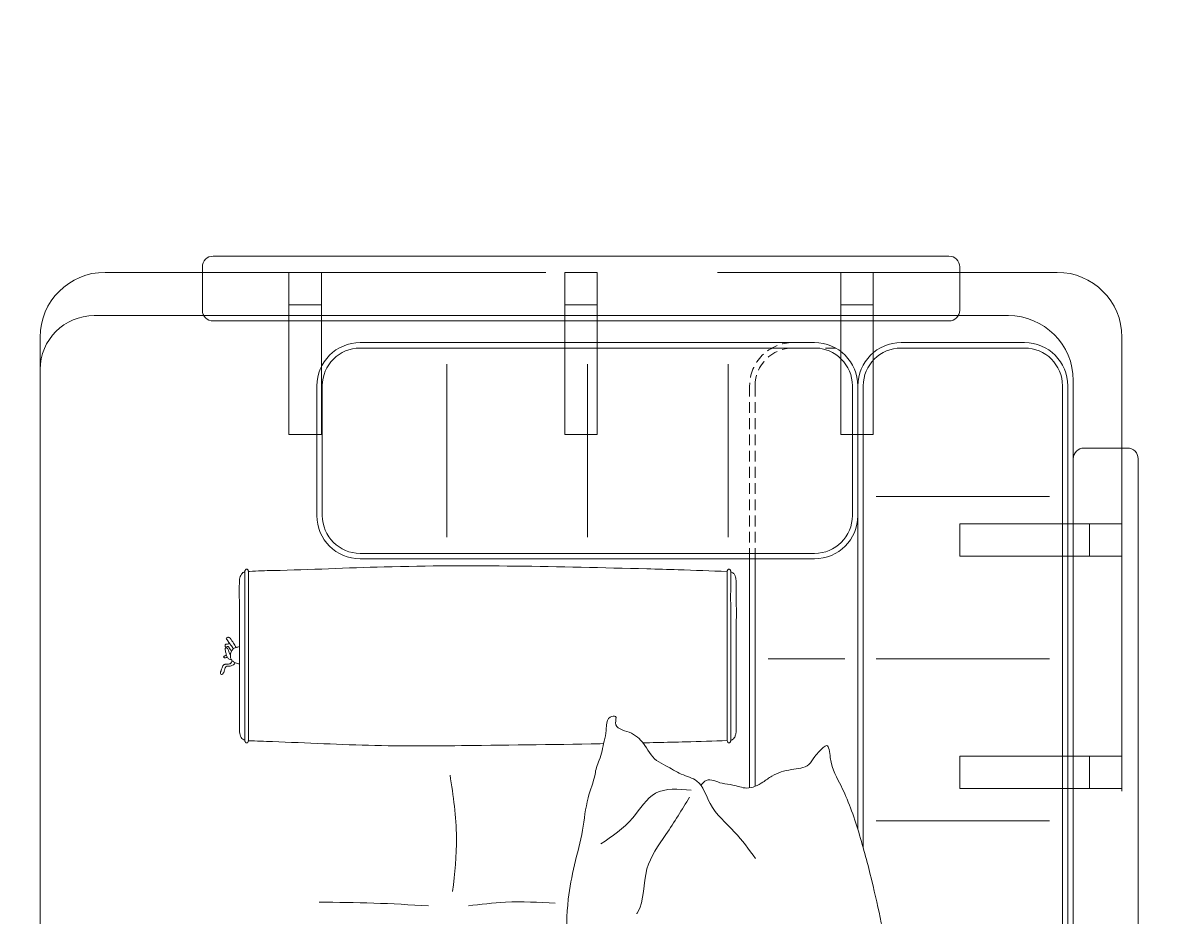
# Model space of a CAD drawing. Header units: centimetres. Extents: x 5488 to 20269, y -31398 to -19684.
# Drawn here: x 11890.9 to 11995.7, y -23731.3 to -23648.6 of the extents above; entities that cross this region are included whole.
import ezdxf

# ---------------------------------------------------------------- set-up
doc = ezdxf.new("R2010")
doc.units = ezdxf.units.CM
doc.set_wipeout_variables(frame=1)
doc.linetypes.add('DASHEDX2', pattern=[1.5, 1, -0.5])
doc.linetypes.add('HIDDEN', pattern=[9.524999999999999, 6.35, -3.175])
doc.layers.add('wipeout', color=7, linetype='Continuous', true_color=0xffffff)
for name, color, linetype, lineweight in [('xxx_Auto_FFE_UPHOLSTERY', 67, 'Continuous', 20), ('xxx_Auto_FFE_WOOD', 36, 'Continuous', 0), ('xxx_Auto_Kaplama_Ahşap Tarama', 16, 'Continuous', 5), ('xxx_Auto_Tefris_Tefris', 32, 'Continuous', 15)]:
    doc.layers.add(name, color=color, linetype=linetype, lineweight=lineweight)
doc.layers.add('xxx_Auto_LANDSCAPE', color=7, linetype='Continuous', lineweight=0, true_color=0x496639)

# ---------------------------------------------------------------- blocks, each defined once
blk = doc.blocks.new('lf01_sedir baza')
at = {"layer": 'xxx_Auto_FFE_WOOD'}
for points in [[(3509.825064179525, 1346.786187823665), (3509.825064179525, 1350.786187823665, 0.414213562373095), (3508.825064179525, 1351.786187823665), (3235.825064179525, 1351.786187823665, 0.414213562373095), (3234.825064179525, 1350.786187823665), (3234.825064179525, 1346.786187823665, 0.414213562373095), (3235.825064179525, 1345.786187823665), (3508.825064179525, 1345.786187823665, 0.414213562373095)], [(3222.075064179525, 1335.286187823665), (3218.075064179525, 1335.286187823665, 0.414213562373095), (3217.075064179525, 1334.286187823665), (3217.075064179525, 1266.286187823665, 0.414213562373095), (3218.075064179525, 1265.286187823665), (3222.075064179525, 1265.286187823665, 0.414213562373095), (3223.075064179525, 1266.286187823665), (3223.075064179525, 1334.286187823665, 0.414213562373095)]]:
    blk.add_lwpolyline(points, format="xyb", close=True, dxfattribs=at)
for points in [[(3218.575064179525, 1335.286187823665), (3218.575064179525, 1344.286187823665, -0.4142135623730956), (3224.575064179525, 1350.286187823665), (3234.825064179525, 1350.286187823665)], [(3526.075064179525, 1344.286187823665), (3526.075064179525, 1126.286187823665, -0.4142135623730945), (3520.075064179525, 1120.286187823665), (3424.575064179525, 1120.286187823665, -0.4142135623730951), (3418.575064179525, 1126.286187823665), (3418.575064179525, 1244.286187823665, 0.4142135623730951), (3412.575064179525, 1250.286187823665), (3224.575064179525, 1250.286187823665, -0.4142135623730945), (3218.575064179525, 1256.286187823665), (3218.575064179525, 1265.286187823665)]]:
    blk.add_lwpolyline(points, format="xyb", dxfattribs=at)
at = {"layer": 'xxx_Auto_FFE_WOOD', "linetype": 'HIDDEN', "ltscale": 5}
for points in [[(3234.825007155088, 1350.289649663391), (3509.825064179525, 1350.286187823665)], [(3218.575064179525, 1265.286187823665), (3218.575064179525, 1335.286187823665)]]:
    blk.add_lwpolyline(points, dxfattribs=at)
for points in [[(3244.825064179525, 1350.286187823665), (3241.825064179525, 1350.286187823665), (3241.825064179525, 1347.286187823665), (3244.825064179525, 1347.286187823665)], [(3266.325064179525, 1350.286187823665), (3263.325064179525, 1350.286187823665), (3263.325064179525, 1347.286187823665), (3266.325064179525, 1347.286187823665)], [(3244.825064179525, 1335.286187823665), (3241.825064179525, 1335.286187823665), (3241.825064179525, 1347.286187823665), (3244.825064179525, 1347.286187823665)], [(3266.325064179525, 1335.286187823665), (3263.325064179525, 1335.286187823665), (3263.325064179525, 1347.286187823665), (3266.325064179525, 1347.286187823665)], [(3221.575064179525, 1327.286187823665), (3218.575064179525, 1327.286187823665), (3218.575064179525, 1324.286187823665), (3221.575064179525, 1324.286187823665)], [(3233.575064179525, 1327.286187823665), (3233.575064179525, 1324.286187823665), (3221.575064179525, 1324.286187823665), (3221.575064179525, 1327.286187823665)], [(3221.575064179525, 1301.786187823665), (3218.575064179525, 1301.786187823665), (3218.575064179525, 1298.786187823665), (3221.575064179525, 1298.786187823665)], [(3233.575064179525, 1301.786187823665), (3233.575064179525, 1298.786187823665), (3221.575064179525, 1298.786187823665), (3221.575064179525, 1301.786187823665)], [(3221.575064179525, 1276.286187823665), (3218.575064179525, 1276.286187823665), (3218.575064179525, 1273.286187823665), (3221.575064179525, 1273.286187823665)], [(3233.575064179525, 1276.286187823665), (3233.575064179525, 1273.286187823665), (3221.575064179525, 1273.286187823665), (3221.575064179525, 1276.286187823665)]]:
    blk.add_lwpolyline(points, close=True, dxfattribs=at)
blk = doc.blocks.new('yastık üst')
blk.add_wipeout([(77.04583581244094, -19.765483619812258), (75.91175012774931, -19.516103863109407), (75.33179819912327, -19.440482232955915), (74.96312488241534, -19.4327168347061), (74.46563936002664, -19.303532199747124), (74.25782436458002, -19.126978668373354), (74.14985511077785, -18.898112296095377), (74.13149080302028, -18.657757446957717), (74.1314908030181, -18.65775744696738), (74.51081876271954, -18.556260042775122), (74.76834639676736, -18.583538971181582), (75.11709956986036, -18.449411517474545), (75.37662801653173, -18.048649015807044), (75.64640912637049, -17.298843773886148), (75.87455576571034, -16.77404007513286), (76.63552889302917, -16.028524908451757), (77.60538401669082, -15.373785343226572), (78.26154970233652, -14.764793777344082), (78.81732400278023, -13.76606319830934), (79.44236594168524, -12.643119629693516), (79.73843719598996, -11.886039276850084), (79.96092230290316, -11.359494656120063), (80.37922346640369, -10.819691012766327), (80.50477871706705, -10.67763604320993), (80.16626969518728, -10.33094036504859), (80.046900903682, -10.061806964961193), (80.03248883848332, -9.766540203973861), (80.11765639376019, -9.43658881235639), (80.27240260207746, -9.00214900599272), (80.37616750135521, -8.649647981756985), (80.59802558190977, -7.417563060557569), (80.7292411564839, -6.958421404465739), (80.7894041447673, -6.456591392490054), (80.72925130612612, -5.984651189049345), (80.60389469537466, -5.618904508372722), (80.10106665857543, -4.74452452532492), (79.61055033744232, -3.9868475377865167), (79.35562086083698, -3.4201724168730294), (79.21206879136653, -2.9624927131949477), (79.04635522398333, -2.0548779286087893), (78.89743465211966, -1.2356013045418734), (78.76560877431562, -0.9238807653199501), (78.561438920829, -0.660696647075099), (78.20021709110175, -0.3872492645447494), (77.93671549851472, -0.21283246086254337), (77.6155215632561, 0.04936082938370134), (77.39635893853541, 0.25664753087518477), (77.2109592819214, 0.4326067952268886), (77.0216108702371, 0.627237810227598), (76.91587171808621, 0.7649064883085259), (76.86423054802668, 0.8833851461059794), (76.90300147362784, 1.0109582392028074), (76.98775470289546, 1.0710780098399368), (77.15855976607278, 1.1334698727803953), (77.36387491232912, 1.1783486426034102), (77.7268222881547, 1.22819158579496), (78.18375509425982, 1.3054832317573357), (78.54238067753217, 1.3835080059320006), (78.88468254780246, 1.4798385499289282), (79.65948946571153, 1.7856069397709007), (81.2712177963067, 2.583557577285575), (83.65312756257401, 3.4965712641471924), (85.72839300104914, 4.142859235891379), (89.1583586602143, 5.052455239940073), (92.8748380071447, 5.9025997514135895), (97.09394731836164, 6.63605935627875), (100.60620522944386, 7.075610040300987), (102.91305513834992, 7.457806877175045), (104.34135942344057, 7.535697240991439), (105.63924856331018, 7.558690771269781), (106.65926840627058, 7.709076895068421), (107.54657475749164, 7.805808839251071), (108.79626254367922, 7.882980762762315), (110.09510010000947, 7.827885131157856), (111.46562590428279, 7.720866808269108), (113.04018281344, 7.715295224307951), (113.70990218212715, 7.811748178043942), (114.56722338592412, 7.8101504382290585), (116.21403422609792, 7.931271503686304), (117.80428372576831, 8.055357499921882), (119.21803063106559, 8.028616244807154), (119.92836087567136, 7.951363747817922), (121.08839491272388, 7.967672275897769), (122.09899101740001, 7.950776944390768), (122.69398966560793, 7.98800358964705), (123.36609432212934, 8.043867838402264), (124.95596557679178, 8.000009320133302), (114.22814353117012, 7.926729086862451), (115.46001438072445, 7.909530886362418), (116.6411013565536, 7.901098873064186), (117.94182439667671, 7.905804442513954), (119.06948595094111, 7.893242205280302), (120.0883738590299, 7.8200410825711515), (121.63459250449161, 7.670739328371525), (122.60028651675569, 7.609218587088449), (123.39103362998641, 7.504540985002194), (124.11438249571295, 7.341317022938455), (124.73396484997009, 7.235152235427563), (125.61960870512549, 7.268581107241673), (126.08349157784848, 7.250983991710655), (126.79946623348721, 7.100040996052911), (127.48581690927699, 6.919897809520336), (128.2655801090035, 6.794542615912405), (129.48015526773733, 6.632493659639437), (130.18033630899532, 6.471724321512383), (131.17419910556148, 6.236303331098114), (131.8389493884693, 6.122733485205316), (132.65136687389435, 5.9225566354810155), (133.226207070623, 5.723190124332035), (133.7105700534605, 5.539039159172717), (134.1295743370688, 5.3664946288666755), (134.7295595728141, 5.1094218459910365), (135.64742235673106, 4.983367264564507), (136.22094487736473, 4.86948785629113), (137.28183891859575, 4.706872656348466), (138.03959658239756, 4.507996954697006), (138.48373637392427, 4.406755631813027), (139.21075850158257, 4.100308095907749), (139.63212617892523, 3.9169465463703546), (140.10596276554128, 3.7198449358869397), (140.55937949118393, 3.633713650647593), (141.08608589628494, 3.7044507427990396), (141.37790780739803, 3.7282960067277884), (141.5583369140852, 3.663554708685794), (141.7062333228169, 3.458115159457151), (141.7476249902678, 3.2638705787014572), (141.70498915780743, 3.01271213561256), (141.61351217343878, 2.824013535889179), (141.42405992683575, 2.574347932837327), (141.18550806330256, 2.3031908629209568), (140.84745207737242, 2.0582092721874687), (140.11844824583687, 1.3327466584481016), (139.8343672617735, 0.9784272532759388), (139.75235354253283, 0.5053825640131606), (139.9443215206739, 0.15600132688135204), (139.86018728960053, -0.36418470044897333), (139.66441942349607, -0.6395363484800924), (139.50729260056227, -0.8184305004445207), (139.35757472502365, -1.025644006246182), (139.5061252885017, -1.3619177973790073), (139.70851365766885, -1.7519052899103968), (139.48549365190294, -2.0499970473038474), (139.25090221954883, -2.190859412226601), (138.9337682640122, -2.438223200091528), (138.68996732314977, -2.658460654674059), (138.54627950162347, -2.7578584518460048), (138.36829259519314, -3.242196536505176), (138.16939196686394, -4.1375480129075015), (138.01977284743901, -4.451389449348881), (137.76852507055025, -4.803905604634252), (137.50082183973558, -4.98397300750004), (137.30575911167801, -5.172599977934553), (137.6488094054339, -5.388196994415864), (137.92436250936072, -5.696132440288437), (137.85494757366166, -6.275787472457509), (137.6898852400621, -6.6272708151727215), (137.44842828030096, -7.198873691313963), (137.3827571902669, -7.424156662354321), (137.3078800834735, -7.796333117590109), (137.26193978438107, -8.058281172501665), (137.46925171892775, -8.245443007895929), (137.61924467142705, -8.406833242224025), (137.62096938897125, -8.734528206232653), (137.46342008952294, -8.997852717071893), (137.22561256994567, -9.257091517859692), (136.76441360280455, -9.763041496735852), (136.94946771438563, -10.340621448267896), (136.9720176031171, -10.61290128984696), (136.77790602961565, -11.17979983935885), (136.39702231003017, -11.667960553140219), (136.2043184232631, -12.069699117388964), (136.35102723753937, -12.800065363399554), (136.5123837628243, -13.225814589601356), (136.80282467263748, -14.11838431840441), (136.93001899555827, -14.497422059260089), (137.6833495857288, -14.912677888566364), (138.35111623643846, -15.571000768229084), (138.68124172660302, -16.369704260673174), (138.90386067253618, -16.850668024404328), (139.23503669286322, -17.235026416370502), (139.72745870648353, -17.761372713977252), (140.169233075786, -18.27731596446276), (140.73828339634068, -18.631118179813328), (141.1114641273104, -18.89076692503994), (141.11146412727138, -18.89076692509613), (140.5690284963903, -18.98541468749444), (140.06833004012006, -18.90199093443387), (139.467102287769, -19.021467852767373), (138.51860622532638, -19.105741300149646), (137.30111853212466, -19.39329306739174), (136.00946811011644, -19.93841689712015), (132.95781576707742, -20.90384031583487), (130.3978924074893, -21.37124780756224), (123.1084859000697, -22.583882644075402), (119.06021523509838, -22.970389307965128), (114.85918109630916, -23.27437913863944), (121.15241490557489, -23.72355362623823), (118.73935862604489, -23.780442254795098), (116.76877231645277, -23.580735112564945), (113.46710326906685, -23.808130217632247), (109.7646807943811, -23.938269298941876), (105.35102604137408, -23.909826392989025), (105.35102604137408, -23.909826392989025), (101.97184746072787, -23.774680625846948), (99.32163137692018, -23.587042101535786), (97.43012617614667, -23.404129892958025), (94.8420088858275, -23.172960219405333), (92.40330453632062, -23.05612269446562), (90.87932370033475, -22.92652153268451), (88.3178901075135, -22.476862053209437), (86.8980899566622, -22.13456402711335), (85.4109740857884, -21.780336893620046), (83.87777124231121, -21.51004721140906), (82.46781109648282, -21.28958496933143), (80.8556686153624, -20.861497398943158), (78.91225568008315, -20.35999591665029), (78.11246402823568, -20.056652620281994)]).dxf.layer = 'xxx_Auto_FFE_UPHOLSTERY'
for points in [[(80.5299102403551, -10.69982561352299), (80.08643221935927, -10.19203612829915), (80.35388044523643, -8.739824197340567), (80.51917569900434, -7.744293604799168), (80.78949137075688, -6.447145299074691), (80.24824234516382, -4.964290496047397), (79.69266656313994, -4.131779901636037), (79.08381896430546, -2.332469078819486), (78.62369383035184, -0.7250149859573867), (77.88594796593497, -0.1764892042374413), (77.35783834339418, 0.2932292019249871), (76.86132356645248, 0.914108891851356), (77.97626482169835, 1.269820865387373), (80.58242556753976, 2.256535190494105), (84.87877288747222, 3.889312608065666), (89.3626710409244, 5.102484941824514), (97.22986330178719, 6.65415833842053), (101.2349277306912, 7.174894317426151), (103.7330337945677, 7.531312106792029), (105.3413323654495, 7.537959128078001), (106.9874397617532, 7.73637962495377), (109.2538014099155, 7.879504800663199), (111.4594281790214, 7.721157900288745), (113.0401828134545, 7.715295224312285)], [(74.96312488241892, -19.43271683470266), (74.2291685821674, -19.08369268264687), (74.16723731390266, -18.5835906850516), (74.7586880291783, -18.5835906850516), (75.6376998562937, -17.32089052792617), (76.6655823464971, -16.0059123905794), (78.23876276096235, -14.79495404622321), (78.7306372947296, -13.92601932353318), (79.50511279025886, -12.50356004996138), (80.143730884447, -11.06794354098201), (82.21608274749451, -9.845566207442971), (84.85996848665309, -7.58602299991071), (87.31177903546813, -5.642112387713496)], [(137.1998610153296, -8.006755159800377), (137.6373208881614, -8.50409727628903), (136.8905196008436, -9.583865471664467), (136.3752312389279, -10.24434909585943), (136.1332909637713, -10.95110620032938), (136.166878194992, -11.72787921330746), (135.7690984210822, -12.12420096915957), (135.5389350961959, -12.50838780308732), (135.7690984210822, -13.65727998329567), (137.2714217693519, -14.66592734400001), (138.3854674317972, -15.62850539754254), (138.9256204703324, -16.88359417644097), (139.5727577312045, -17.57172360222648), (140.3157757461577, -18.39224563504831), (141.0957347245985, -18.83133975590681), (139.2459382165689, -19.03283541918063), (135.5303350985705, -20.1466885889331), (132.4749881400494, -21.00592308601881), (128.7633471724585, -21.63150671091535), (124.2294402255811, -22.42484576453171), (120.0828257924968, -22.89589589420029), (115.5899984382431, -23.66192053909799), (112.8206554436911, -23.6945139271902), (109.9285865682214, -23.93653891619761), (97.943537635756, -23.45777483452912), (95.39531747170076, -23.20873959589517), (91.08540232560517, -22.94999450117029), (87.89437743330018, -22.37932288539923), (84.68667480854674, -21.63750456835078), (81.69809485288897, -21.11765740572446), (79.49738926302598, -20.47883347675997), (78.87863193383419, -20.35050441940439), (78.20644517523942, -20.09191871861731), (76.45780920815923, -19.63737042510002), (75.46599654234706, -19.44960451747102), (74.96312488241892, -19.43271683470266)], [(80.9971004053059, -11.57986570195862), (81.27453646996037, -14.88793768457799), (83.54197799641224, -16.9841160246142), (85.96136488233606, -19.94295443968076)], [(81.62536888210525, -11.73390392369402), (85.09105880577772, -13.92933721280497), (88.27221369938343, -15.68071304367368), (92.35515798186316, -16.58098250745934), (92.4319721442771, -16.62779430617047)]]:
    blk.add_spline(points, degree=3)
blk = doc.blocks.new('mimder plan')
for points in [[(-196, -10.5), (-196, -95, 0.4142135623730951), (-191, -100), (-5.99997067260756, -100, -0.4142135623730951), (2.932739243988181e-05, -106), (2.932739243988181e-05, -224.0000000000036, 0.4142135623731054), (6.00002932739244, -230.0000000000036), (97.00005865478215, -230.0000000000036, 0.4142135623730951), (103.0000586547822, -224.0000000000036), (103.0000586547822, -10.5, 0.4142135623730951), (97.00005865478215, -4.5), (-190, -4.5, 0.414213562373095)], [(97.00002932738698, -5.5, -0.4142135623729428), (100.500029327387, -9), (100.5000293273943, -20.4142135623697, -0.414213562373095), (97.00002932739426, -23.9142135623697), (-189.4999999999909, -23.9142135623697, -0.414213562373095), (-192.9999999999891, -20.41421356237333), (-192.9999999999982, -9, -0.4142135623732472), (-189.4999999999982, -5.5)], [(-189.5, -24.9142135623697), (-177.5, -24.9142135623697, -0.414213562373095), (-174, -28.4142135623697), (-174, -70.4142135623697, -0.414213562373095), (-177.5, -73.9142135623697), (-189.5, -73.9142135623697, -0.414213562373095), (-193, -70.4142135623697), (-193, -28.4142135623697, -0.414213562373095)]]:
    blk.add_lwpolyline(points, format="xyb", close=True)
for points in [[(97.00005865478306, -24.4142135623697), (-189.4999999999909, -24.4142135623697, -0.4142135623729902), (-193.4999999999909, -20.41421356237333), (-193.4999999999982, -9, -0.4142135623732038), (-189.4999999999982, -5), (97.00002932738698, -5), (101.000029327387, -9)], [(101.000029327387, -9), (101.0000293273943, -30.4142135623697, -0.4142135623732038), (97.00002932739426, -34.4142135623697), (-173.5, -34.4142135623697)], [(100.5000293273906, -22.3507052354762), (100.5000293273943, -30.4142135623697, -0.414213562373095), (97.00002932739426, -33.9142135623697), (-173.5, -33.9142135623697)], [(-177.5, -24.4142135623697, -0.414213562373095), (-173.5, -28.4142135623697), (-173.5, -70.4142135623697, -0.414213562373095), (-177.5, -74.4142135623697), (-189.5, -74.4142135623697, -0.414213562373095), (-193.5, -70.4142135623697), (-193.5, -28.4142135623697, -0.414213562373095), (-189.5, -24.4142135623697)]]:
    blk.add_lwpolyline(points, format="xyb")
for points in [[(-179.2499999999964, -6.707106781221228), (-179.2499999999964, -22.70710678122123)], [(-164.2499999999964, -6.707106781221228), (-164.2499999999964, -22.70710678122123)], [(-149.2499999999964, -6.707106781221228), (-149.2499999999964, -22.70710678122123)], [(-164.2499999999891, -25.62132034359092), (-164.2499999999891, -32.70710678121395)], [(-149.2499999999891, -25.62132034359092), (-149.2499999999891, -32.70710678121395)], [(-191.4999999999982, -36.4142135623697), (-175.4999999999982, -36.4142135623697)], [(-191.4999999999982, -49.4142135623697), (-175.4999999999982, -49.4142135623697)], [(-191.4999999999982, -62.4142135623697), (-175.4999999999982, -62.4142135623697)]]:
    blk.add_lwpolyline(points)
at = {"linetype": 'DASHEDX2'}
for points in [[(-173.5, -33.9142135623697), (-189.4999999999909, -33.9142135623697, -0.414213562373095), (-192.9999999999891, -30.41421356237333), (-192.9999999999891, -26.47772188924864)], [(-173.5, -34.4142135623697), (-189.4999999999909, -34.4142135623697, -0.4142135623738942), (-193.5, -30.41421356237333)]]:
    blk.add_lwpolyline(points, format="xyb", dxfattribs=at)
for points in [[(-172.3289226250163, -36.48853750923445), (-172.4903444908869, -41.02267320532701), (-172.5725534131707, -43.91764566550046), (-172.7538323497465, -68.20856276118138), (-172.4181041086995, -78.45352208227632), (-172.3370316120017, -80.63318948953383), (-172.3286340516061, -80.7507268126792)], [(-172.3677075373125, -36.16829305965803), (-172.2915037114617, -36.16013036361255), (-172.0621134056491, -36.16172122945864), (-171.5142551629669, -36.16172122945864), (-170.9708501417081, -36.16500714455833), (-167.6513043579998, -36.16172122945864), (-167.0519801446062, -36.16172122945864), (-164.4204100801835, -36.16172122945864), (-163.1992258669925, -36.16172122945864), (-161.9608454482113, -36.16172122945864), (-160.9304469855197, -36.16172122945864), (-160.3834890906692, -36.16172122945864), (-159.209857857024, -36.16172122945864), (-158.599607863518, -36.16172122945864), (-158.1575943595089, -36.16172122945864), (-157.1786349145059, -36.16172122945864), (-156.8277309613331, -36.1614230319683), (-156.7149393071013, -36.16172122945864), (-156.6621320572776, -36.16635321979265), (-156.591123211685, -36.1825317509647), (-156.5309024629496, -36.21499036810565), (-156.4929761664644, -36.2532940736055), (-156.4753038339295, -36.28220525146753), (-156.4687304580384, -36.32601768697714), (-156.4753038339295, -36.36763957096264), (-156.4994066400832, -36.40707072779333), (-156.53915184383, -36.44342237349338), (-156.6155374789014, -36.47607520833844), (-156.7053745574249, -36.49031414449564), (-156.7967046947833, -36.49031414449564), (-156.9407334720836, -36.49031414449564), (-157.2266098234959, -36.49031414449564), (-157.4811516110876, -36.49031414449564), (-157.8460098694613, -36.49031414449564), (-158.3263678464755, -36.49031414449564), (-158.6695566604558, -36.49031414449564), (-161.4972707857341, -36.49585066608779), (-162.8172917935535, -36.49031414449564), (-164.3338908484129, -36.49031414449564), (-165.6818936872369, -36.49031414449564), (-166.5070590389005, -36.49031414449564), (-168.5299246026352, -36.49031414449564), (-171.5854674625225, -36.49031414449564), (-172.0576970472503, -36.49031414449564), (-172.2950551157319, -36.49031414449564), (-172.3140532239777, -36.48948958284018), (-172.3677075373125, -36.48374231429625), (-172.4246774796502, -36.46840810238064), (-172.4787424831538, -36.44279846771678), (-172.5123233473005, -36.40707072779333), (-172.5364261534523, -36.36763957096264), (-172.5451907402185, -36.32601768697714), (-172.5364261534523, -36.28220525146753), (-172.5123233473005, -36.24277409463684), (-172.4750737893664, -36.20991476800918), (-172.4246774796502, -36.18362744721526), (-172.3677075373125, -36.16829305965803)], [(-172.2921129443712, -36.16172122945864), (-172.1507838223297, -35.89884679204988), (-171.9207130988325, -35.76302820684577), (-171.5043948423991, -35.66225967543141), (-170.940948823365, -35.65973623895115), (-169.5564633158392, -35.65130656655674), (-166.7327081921067, -35.65616139901977), (-159.9936838323338, -35.65313118230551), (-158.4265221768001, -35.65678312099408), (-157.7078252918727, -35.66225967543141), (-157.5073351449828, -35.66225967543141), (-157.2137212316247, -35.71483466829523), (-156.9354452809202, -35.83889849019033), (-156.7908294709341, -35.98647148742748), (-156.7360507394696, -36.08943074599665), (-156.713296382728, -36.16829305965803)], [(-156.6828117073619, -36.48847669404131), (-156.5734692887236, -40.31639296934736), (-156.4427160755913, -45.70523144180697), (-156.2381913194258, -59.19057843385235), (-156.2346120634211, -69.05110494797918), (-156.5961068404795, -78.52675781017388), (-156.674698503748, -80.74929232068462)], [(-141.4006344713289, -60.41642881125881), (-141.7369422610045, -56.97452930673899), (-141.6528622142032, -52.37970351941476)], [(-142.7308150289064, -61.87381463614292), (-147.7183784420959, -61.51057073356787), (-153.4986647029073, -62.10497071094142)], [(-141.4006344713289, -64.11486897941359), (-141.6528622142032, -69.15819648144316), (-141.7369422610045, -74.20152398347273)], [(-156.8551694641137, -80.74829657807277), (-156.757920898166, -80.74710168134334), (-156.6582649356551, -80.7514829600259), (-156.5995781468591, -80.76515479597947), (-156.523275510197, -80.80709903605748), (-156.489540859091, -80.84429471661133), (-156.4687304580384, -80.90920758734137), (-156.4753038339295, -80.95302002285098), (-156.4994066400832, -80.99245117967803), (-156.5519941606726, -81.02531050630932), (-156.6335155806482, -81.06589084715961), (-156.6670295224194, -81.06912294181893), (-156.8551694641137, -81.07230932376842), (-157.1426566230493, -81.07350422049785), (-157.5670620250094, -81.071972225036), (-164.7908534981652, -81.07609580103599), (-166.3562903320308, -81.07350422049785), (-168.4696535300536, -81.06912294181893), (-172.0434175702758, -81.07350422049785), (-172.231856442455, -81.07131358116021), (-172.3216933926124, -81.06912294181893), (-172.3887043364975, -81.06266396342835), (-172.4750737893664, -81.02531050630932), (-172.5364261534523, -80.95302002285098), (-172.5364261534523, -80.86758587899385), (-172.4817547698185, -80.80118895591295), (-172.4246774796502, -80.76900789909996), (-172.3677075373125, -80.7514829600259), (-172.3287831741254, -80.74866615853898), (-172.1705042067333, -80.74929232068462), (-171.9470071158612, -80.74710168134334), (-171.5854674625225, -80.74710168134334), (-166.302688313699, -80.73262571127998), (-162.0693895915683, -80.74710168134334), (-160.6045241701213, -80.7514829600259), (-158.4210441496143, -80.74710168134334), (-157.0833477788547, -80.7514829600259), (-156.8551694641137, -80.74829657807277)], [(-156.7149660202958, -81.07350422049785), (-156.805071828152, -81.24875378689467), (-157.2060521219319, -81.52039078166126), (-157.7761097575531, -81.5675531322122), (-158.522873638085, -81.55615013643546), (-160.6823101023001, -81.57515615040757), (-167.8046398995211, -81.56639368087053), (-169.9358964581716, -81.58556197570579), (-171.355396867395, -81.57515615040757), (-171.8648688949761, -81.5036342877138), (-172.07187566231, -81.40024121001261), (-172.2209005164495, -81.24875378689467), (-172.2794041128254, -81.13482730011674), (-172.2980042563831, -81.06912294181893), (-172.2951321900509, -81.0657944991508)], [(-165.3754545437205, -81.57946597335831), (-165.3066405523241, -81.856159740375), (-165.235264905692, -82.06224786452367), (-165.0290881288056, -82.2738525399327), (-164.7221571044247, -82.38951766059836), (-164.4502269992736, -82.41057647016714), (-164.2178114837388, -82.3482708862357), (-164.0277602927599, -82.18687585425141), (-163.8835607655674, -81.95432862826783), (-163.8065904562973, -81.72212752946871), (-163.7944169573293, -81.57971628373343)], [(-165.2979548537369, -81.88968315788952), (-165.7018883078836, -82.12967569639295), (-166.1484043998425, -82.44303553563441), (-166.2585607679866, -82.60120081401692), (-166.2294172304428, -82.65628732697223), (-166.1814963413344, -82.75804684434843), (-166.1814260546198, -82.75827806528832), (-165.9126968305791, -82.65769871506564), (-165.4589974304508, -82.32167028701588), (-165.2680762032451, -82.19056731875753), (-165.1728901658116, -82.15367383763441)], [(-165.6110569083139, -82.43845834348758), (-165.6261623937171, -82.61902702102816), (-165.6054152495526, -82.73012705676229), (-165.5917949836421, -82.82320248227188), (-165.4608979300829, -82.90854608227892), (-165.3794139225902, -82.89144569842756), (-165.3416995774005, -82.84025644961002), (-165.3794139225902, -82.6966912802236), (-165.3866991804534, -82.60390585003188), (-165.2714812720405, -82.52014562031036), (-165.0937051811998, -82.3998095547613), (-165.0351855674417, -82.32238280618185)], [(-164.1657191615341, -82.31666891848727), (-164.2253343017364, -82.52354985880811), (-164.4067646157055, -82.70329255308752), (-164.7341400255336, -82.81380593483482), (-165.0715326576719, -82.88052045107179), (-165.2021999110948, -82.88405702856835), (-165.2795829029401, -82.83898900585336), (-165.3035707041527, -82.79556453491386), (-165.2089513501851, -82.69004308681542), (-165.1625983623999, -82.64396509033395), (-164.9374681047266, -82.56194656284788), (-164.6904631660582, -82.46922402358905), (-164.5712586684276, -82.40048912458224)], [(-164.7944553637026, -82.36782549784039), (-164.7675338731715, -82.39735804909651), (-164.7400601191621, -82.49002769926665)], [(-164.5953146833272, -82.77650801280834), (-164.5468358325634, -82.87735371050076), (-164.5076030135406, -82.9473503664558), (-164.4612340758722, -83.00798167021276), (-164.4248869856419, -83.05073264253588), (-164.3754739395736, -82.98375612007294), (-164.3407897888374, -82.93197994727234), (-164.3527471059733, -82.85217813691997), (-164.3647044231075, -82.77237632656761), (-164.3809907890627, -82.68729070563131)], [(-164.0737328046635, -82.24732305347425), (-163.9326570616977, -82.31414927815786), (-163.8010473277354, -82.44208551854172), (-163.7702540712307, -82.58555625741428), (-163.754247470979, -82.77134713714986), (-163.7470277256216, -82.88020033632347), (-163.7138435741799, -82.98261196081876), (-163.4239357378665, -83.17666333405941), (-163.1412606595986, -83.27948061918505), (-162.9768510458507, -83.32649453296472), (-162.8958333619539, -83.3113360082134), (-162.7976424710505, -83.24018773139687), (-162.9233323204498, -83.0667246646517), (-163.1963135087972, -82.95831101616204), (-163.5688997909965, -82.7504003060385), (-163.5688997909965, -82.58555625741428), (-163.5761332215097, -82.44084932642727), (-163.6494823198154, -82.23086405698268), (-163.7771894547041, -82.04227164008626), (-163.9026210373559, -81.99324034147867)]]:
    blk.add_spline(points, degree=3)
blk.add_blockref('yastık üst', (-233.0886649423446, -28.22640176389905))
blk = doc.blocks.new('A$Caa46bac8')
blk.add_blockref('lf01_sedir baza', (-3524.317704866644, -1348.528828510785))
at = {"layer": 'xxx_Auto_FFE_UPHOLSTERY'}
blk.add_blockref('mimder plan', (-105.7426700145106, 1.757359312879998), dxfattribs=at)
blk = doc.blocks.new('palm_plan')
at = {"color": 0}
for p, q in [((-35.70663038191378, 74.410808784869), (-52.98413269116827, 98.95932998445187)), ((-52.98413269116827, 98.95932998445187), (-46.84102143616565, 87.45221034506449)), ((-23.80435169049179, 73.26009603593047), (-39.93002000458091, 97.80861854384602)), ((-39.93002000458091, 97.80861854384602), (-36.47451801908301, 80.54793908476495)), ((-46.84102143616565, 87.45221034506449), (-62.19879957367266, 94.74005339389805)), ((-62.19879957367266, 94.74005339389805), (-52.98413269116827, 84.00007471491426)), ((-22.26857387674136, 78.24651489522057), (-29.56351912691025, 95.8907648345039)), ((-29.56351912691025, 95.8907648345039), (-23.80435169049179, 73.26009603593047)), ((-36.47451801908301, 80.54793908476495), (-41.84974163691641, 90.52077549501246)), ((-41.84974163691641, 90.52077549501246), (-35.70663038191378, 74.410808784869)), ((-21.88462751874522, 91.67148824395099), (-22.26857387674136, 78.24651489522057)), ((-16.12546008232675, 54.84870513624264), (-21.88462751874522, 91.67148824395099)), ((-12.28601681765576, 92.05505872415233), (-13.82179463140619, 72.10938459532463)), ((-11.51812664107456, 71.72581411512238), (-12.28601681765576, 92.05505872415233)), ((-52.98413269116827, 84.00007471491426), (-70.26163500042367, 86.68506938465998)), ((-70.26163500042367, 86.68506938465998), (-48.37679924991608, 79.78079812436044)), ((-13.82179463140619, 72.10938459532463), (-16.89335025890796, 87.45221034506449)), ((-16.89335025890796, 87.45221034506449), (-16.12546008232675, 54.84870513624264)), ((-36.85846437707914, 60.21869447573499), (-62.58274593166971, 77.09580345461472)), ((-62.58274593166971, 77.09580345461472), (-41.46579781833225, 57.53369980598927)), ((-48.37679924991608, 79.78079812436044), (-41.84974163691641, 74.79437926507035)), ((-5.375015386071027, 77.09580345461472), (-8.83051483215695, 60.60226495593724)), ((-3.071347395739394, 37.58802567716157), (-5.375015386071027, 77.09580345461472)), ((36.15903166217868, 67.82188106386002), (44.90009571580231, 77.20937459507513)), ((-35.70663038191378, 64.82154154649015), (-46.07313125958444, 75.56152022547485)), ((-46.07313125958444, 75.56152022547485), (-36.85846437707914, 60.21869447573499)), ((-41.84974163691641, 74.79437926507035), (-35.70663038191378, 64.82154154649015)), ((-10.36629264590829, 53.31442190710277), (-11.51812664107456, 71.72581411512238)), ((2.303876222094004, 70.1915308859825), (-1.151625763403899, 53.69799369563771)), ((2.303876222094004, 53.69799369563771), (2.303876222094004, 70.1915308859825)), ((30.29720342735618, 58.60068317820242), (36.15903166217868, 67.82188106386002)), ((-1.919513400573123, 65.97225429542868), (-3.071347395739394, 37.58802567716157)), ((-1.151625763403899, 53.69799369563771), (-1.919513400573123, 65.97225429542868)), ((-41.46579781833225, 57.53369980598927), (-64.11852374542013, 62.13654818507712)), ((-64.11852374542013, 62.13654818507712), (-49.1446868870853, 53.69799369563771)), ((-8.83051483215695, 60.60226495593724), (-10.36629264590829, 53.31442190710277)), ((-30.97197845426399, 42.55089454534118), (-66.3673709151135, 52.43674513842598)), ((-66.3673709151135, 52.43674513842598), (-42.77044345435115, 48.2542706423128)), ((-42.77044345435115, 48.2542706423128), (-54.94950278893793, 53.5774203578203)), ((-54.94950278893793, 53.5774203578203), (-46.57639949640998, 53.19719528468886)), ((-46.57639949640998, 53.19719528468886), (-50.00175866455629, 53.95764543095174)), ((5.37543184959577, 34.90303100741494), (2.303876222094004, 53.69799369563771)), ((-29.06900170294011, 40.26954410655253), (-58.37486195708516, 45.97292020352415)), ((-58.37486195708516, 45.97292020352415), (-30.97197845426399, 42.55089454534118)), ((-27.92721362061729, 38.74864512235945), (-50.00175866455629, 41.02999425281541)), ((-50.00175866455629, 41.02999425281541), (-29.06900170294011, 40.26954410655253)), ((-35.91972257864563, 38.36842004922801), (-22.59887516173512, 36.84751975670224)), ((-22.59887516173512, 36.84751975670224), (-27.92721362061729, 38.74864512235945)), ((-89.17843678241297, 34.02727617967957), (-98.39132099787639, 35.56126110893274)), ((-98.39132099787639, 35.56126110893274), (-83.03651397210433, 29.4253200835883)), ((-72.28815159347505, 25.59035579795636), (-89.17843678241297, 34.02727617967957)), ((-35.43661727103427, 37.09524734651859), (-18.54632954268436, 31.72629813163439)), ((13.05432091834973, 18.40949250873746), (5.37543184959577, 34.90303100741494)), ((-48.48820070352849, 14.08546424939414), (-69.21719018832118, 33.26028306088665)), ((-69.21719018832118, 33.26028306088665), (-58.46882527028083, 18.68742034548632)), ((-18.54632954268436, 31.72629813163439), (-49.25594105481741, 31.72629813163439)), ((-49.25594105481741, 31.72629813163439), (-17.01084884010743, 28.65832696479538)), ((-80.73329291823848, 22.52238463111735), (-102.2300227543192, 28.65832696479538)), ((-102.2300227543192, 28.65832696479538), (-93.01713853885576, 21.75539151232442)), ((-77.6623315130837, 24.82336267916344), (-88.41069643112405, 28.65832696479538)), ((-88.41069643112405, 28.65832696479538), (-80.73329291823848, 22.52238463111735)), ((-83.03651397210433, 29.4253200835883), (-77.6623315130837, 24.82336267916344)), ((-58.46882527028083, 18.68742034548632), (-72.28815159347505, 25.59035579795636)), ((-17.01084884010743, 28.65832696479538), (-40.81079719064292, 26.35734891674929)), ((-40.81079719064292, 26.35734891674929), (-18.36137910685284, 17.23815650925098)), ((-93.01713853885576, 21.75539151232442), (-111.4429044303706, 19.45441346427924)), ((-35.43661727103427, 10.25049996376219), (-53.0946428112602, 22.52238463111735)), ((-53.0946428112602, 22.52238463111735), (-48.48820070352849, 14.08546424939414)), ((-106.068724510762, 19.45441346427924), (-116.8170868893912, 7.182530105256774)), ((-112.2106447816595, 5.648543867670924), (-89.9461771337019, 17.92042853502608)), ((-111.4429044303706, 19.45441346427924), (-106.068724510762, 19.45441346427924)), ((-81.50103326952649, 17.15343541623315), (-100.6945420517422, 4.881550748877999)), ((-89.9461771337019, 17.92042853502608), (-97.62358064658747, 11.78448620134805)), ((-97.62358064658747, 11.78448620134805), (-81.50103326952649, 17.15343541623315)), ((-26.99147340685977, 5.648543867670924), (-37.73983578548814, 18.68742034548632)), ((-37.73983578548814, 18.68742034548632), (-35.43661727103427, 10.25049996376219)), ((-116.8170868893912, 7.182530105256774), (-105.300984159474, 15.61945048697999)), ((-96.85584029529946, 16.38644229744023), (-112.2106447816595, 5.648543867670924)), ((-105.300984159474, 15.61945048697999), (-96.85584029529946, 16.38644229744023)), ((-65.3784884318784, 13.31847113060121), (-86.87521572854712, 4.881550748877999)), ((-86.1074753772582, 12.55147932014097), (-73.05588940535199, 14.85245736818706)), ((-73.05588940535199, 14.85245736818706), (-65.3784884318784, 13.31847113060121)), ((-17.77858919139635, 4.114558938417758), (-30.83017516330256, 14.85245736818706)), ((-30.83017516330256, 14.85245736818706), (-26.99147340685977, 5.648543867670924)), ((-100.6945420517422, 4.881550748877999), (-86.1074753772582, 12.55147932014097)), ((-56.16560421641498, 8.71651503450903), (-73.82362975664091, 6.415536986463849)), ((-71.52041124218704, 7.949521915716105), (-56.16560421641498, 8.71651503450903)), ((-73.82362975664091, 6.415536986463849), (-93.78487889014468, -1.254390276467348)), ((-86.87521572854712, 4.881550748877999), (-71.52041124218704, 7.949521915716105)), ((-66.91396913445533, 4.114558938417758), (-51.55916210868327, 5.648543867670924)), ((-51.55916210868327, 5.648543867670924), (-42.34627789321985, 4.114558938417758)), ((-80.73329291823848, 0.2795946527858177), (-96.85584029529946, -6.623339491351544)), ((-93.78487889014468, -1.254390276467348), (-79.96555256694955, 3.347565819624833)), ((-63.84300772930055, 3.347565819624833), (-80.73329291823848, 0.2795946527858177)), ((-79.96555256694955, 3.347565819624833), (-66.91396913445533, 4.114558938417758)), ((-42.34627789321985, 4.114558938417758), (-63.84300772930055, 3.347565819624833)), ((-96.85584029529946, -6.623339491351544), (-73.82362975664091, -2.788376514053198)), ((-73.82362975664091, -2.788376514053198), (-46.95272000095156, -1.254390276467348)), ((-29.29469446072562, -3.555369632846123), (-50.79142175739435, -4.322361443305454)), ((-46.95272000095156, -1.254390276467348), (-29.29469446072562, -3.555369632846123)), ((-50.79142175739435, -4.322361443305454), (-74.59137010792983, -8.157325728937394)), ((-74.59137010792983, -8.157325728937394), (-46.95272000095156, -7.390332610144469)), ((-46.95272000095156, -7.390332610144469), (-33.90113656845733, -11.22529689577641)), ((-33.90113656845733, -11.22529689577641), (-27.71435251035291, -13.75133959219329)), ((-27.71435251035291, -13.75133959219329), (-57.70108491899191, -16.59424611066061)), ((-57.70108491899191, -16.59424611066061), (-44.6494989470857, -17.36123922945353)), ((29.24570927352124, -13.53331403454558), (45.37234496064866, -18.59078182829217)), ((29.24570927352124, -13.53331403454558), (40.16212223759703, -14.90138378305073)), ((40.16212223759703, -14.90138378305073), (35.50158050216032, -12.76738171363831)), ((35.50158050216032, -12.76738171363831), (62.00841479671726, -21.59438938143649)), ((-44.6494989470857, -17.36123922945353), (-78.43007186437262, -18.12823103991377)), ((-78.43007186437262, -18.12823103991377), (-53.0946428112602, -21.19620220675279)), ((-53.86238316254912, -35.0020718033611), (-36.20435762232319, -20.42921039629255)), ((-31.59791551459148, -18.8952241587067), (-40.04305683935399, -26.56515142163698)), ((-36.20435762232319, -20.42921039629255), (-31.59791551459148, -18.8952241587067)), ((-30.10665358863844, -27.60538200394967), (-12.86389027807309, -19.50466203028282)), ((45.37234496064866, -18.59078182829217), (35.56709347590368, -20.40866472353446)), ((35.56709347590368, -20.40866472353446), (52.36111511349645, -22.27960856611662)), ((62.00841479671726, -21.59438938143649), (53.07570895732806, -16.9383847474146)), ((53.07570895732806, -16.9383847474146), (79.48544630460219, -27.70539489119437)), ((79.48544630460219, -27.70539489119437), (70.84402368882456, -20.23638830241634)), ((70.84402368882456, -20.23638830241634), (93.51231113105405, -34.47211327008699)), ((-76.12685081050677, -28.09913765922283), (-90.7139174849899, -25.03116649238473)), ((-90.7139174849899, -25.03116649238473), (-80.73329291823848, -29.633122588476)), ((-68.44944983703226, -25.03116649238473), (-82.26877362081541, -23.49718025479888)), ((-82.26877362081541, -23.49718025479888), (-76.12685081050677, -28.09913765922283)), ((-53.0946428112602, -21.19620220675279), (-76.12685081050677, -21.19620220675279)), ((-76.12685081050677, -21.19620220675279), (-68.44944983703226, -25.03116649238473)), ((-60.00430597285776, -31.16710882606185), (-52.32690245997128, -25.03116649238473)), ((-59.23656562156884, -35.0020718033611), (-46.18497964966264, -21.96319532554571)), ((-52.32690245997128, -25.03116649238473), (-59.23656562156884, -35.0020718033611)), ((-46.18497964966264, -21.96319532554571), (-54.63012351383713, -31.16710882606185)), ((52.36111511349645, -22.27960856611662), (44.03756918748968, -24.96382619338237)), ((44.03756918748968, -24.96382619338237), (63.96710606625493, -33.03962826290535)), ((129.2330581028291, -23.51463864820835), (107.0112906632758, -21.95369159579968)), ((116.3860979289148, -26.98340842207836), (129.2330581028291, -23.51463864820835)), ((-80.73329291823848, -29.633122588476), (-102.2300227543192, -29.633122588476)), ((-102.2300227543192, -29.633122588476), (-89.17843678241297, -31.93410063652209)), ((-75.35911045921785, -44.20598530387724), (-67.68170948574425, -28.09913765922283)), ((-60.00430597285776, -25.79815961117765), (-70.75267089089812, -55.71087685243947)), ((-67.68170948574425, -28.09913765922283), (-60.00430597285776, -25.79815961117765)), ((-40.04305683935399, -26.56515142163698), (-44.6494989470857, -37.3030498514072)), ((-44.6494989470857, -37.3030498514072), (-30.10665358863844, -27.60538200394967)), ((25.21620564176555, -35.41962965461062), (20.93318104337595, -26.31651192383197)), ((40.70063110491628, -40.89643319157312), (29.11981894829114, -27.36923238095733)), ((29.11981894829114, -27.36923238095733), (40.23052807427848, -45.78796479180437)), ((93.51231113105405, -34.47211327008699), (82.1781674099393, -27.35425078625212)), ((93.51231113105405, -34.47211327008699), (87.39363409581165, -26.63653144469117)), ((87.39363409581165, -26.63653144469117), (109.615404074777, -33.92095058648465)), ((109.615404074777, -33.92095058648465), (102.150277607454, -28.71779461734604)), ((102.150277607454, -28.71779461734604), (126.1081215011454, -29.75842554950759)), ((126.1081215011454, -29.75842554950759), (116.3860979289148, -26.98340842207836)), ((-89.17843678241297, -31.93410063652209), (-105.300984159474, -35.0020718033611)), ((-90.7139174849899, -54.94388373364654), (-73.05588940535199, -32.70109375531501)), ((-73.05588940535199, -32.70109375531501), (-75.35911045921785, -44.20598530387724)), ((-70.75267089089812, -55.71087685243947), (-60.00430597285776, -31.16710882606185)), ((-54.63012351383713, -31.16710882606185), (-62.30752702672362, -45.73997023313041)), ((63.96710606625493, -33.03962826290535), (54.38431739294901, -33.79533697808165)), ((54.38431739294901, -33.79533697808165), (81.77273023194812, -40.66843843774132)), ((-105.300984159474, -35.0020718033611), (-86.87521572854712, -35.0020718033611)), ((-86.87521572854712, -35.0020718033611), (-103.765503456897, -39.60402920778506)), ((-91.48165783627883, -44.20598530387724), (-82.26877362081541, -36.53605804094695)), ((-82.26877362081541, -36.53605804094695), (-90.7139174849899, -54.94388373364654)), ((-62.30752702672362, -45.73997023313041), (-53.86238316254912, -35.0020718033611)), ((33.48750702663347, -43.94678494339223), (25.21620564176555, -35.41962965461062)), ((48.9989999160598, -40.97940164598367), (42.67761571367737, -34.1040509569948)), ((42.67761571367737, -34.1040509569948), (53.7883251325602, -52.52278620941888)), ((-93.01713853885576, -40.3710210182453), (-106.068724510762, -51.1089194480146)), ((-103.765503456897, -39.60402920778506), (-93.01713853885576, -40.3710210182453)), ((54.10735904183457, -64.23435406942735), (40.70063110491628, -40.89643319157312)), ((56.10952354220717, -54.67479000571529), (48.9989999160598, -40.97940164598367)), ((81.77273023194812, -40.66843843774132), (63.69428734381927, -39.63616963847471)), ((63.69428734381927, -39.63616963847471), (77.02962268613919, -47.43316452084946)), ((-106.068724510762, -51.1089194480146), (-97.62358064658747, -44.20598530387724)), ((-97.62358064658747, -44.20598530387724), (-101.4622824030312, -59.54583982973872)), ((-101.4622824030312, -59.54583982973872), (-91.48165783627883, -44.20598530387724)), ((50.0316388348665, -67.81255832764327), (33.48750702663347, -43.94678494339223)), ((40.23052807427848, -45.78796479180437), (50.0316388348665, -67.81255832764327)), ((61.83905372450499, -56.43511208399377), (54.08632126275461, -43.15906159375027)), ((54.08632126275461, -43.15906159375027), (61.81387492837166, -59.20229319782175)), ((62.97654409398274, -48.3570586588703), (67.66515610011629, -70.96917548704187)), ((77.02962268613919, -47.43316452084946), (93.32836388533633, -56.96282320376213)), ((53.7883251325602, -52.52278620941888), (60.45392174745484, -68.34252080301121)), ((62.60301325665841, -66.02233158387025), (56.10952354220717, -54.67479000571529)), ((86.11712953267397, -54.33616851973147), (79.32564120417555, -52.3523501462796)), ((79.32564120417555, -52.3523501462796), (88.41314943908401, -59.2553562714329)), ((99.64974808771785, -63.838173892751), (86.11712953267397, -54.33616851973147)), ((-21.11316763490959, -57.48458144435426), (-24.00197659624064, -68.02243243428438)), ((61.81387492837166, -59.20229319782175), (66.30520401467675, -80.10940237692557)), ((67.66515610011629, -70.96917548704187), (61.83905372450499, -56.43511208399377)), ((88.41314943908401, -59.2553562714329), (79.07800098497682, -56.18170756644486)), ((79.07800098497682, -56.18170756644486), (95.96859759263225, -70.8263969863383)), ((93.32836388533633, -56.96282320376213), (99.64974808771785, -63.838173892751)), ((79.32150296387044, -76.19482798832632), (75.00228077800784, -59.75991182465987)), ((75.00228077800784, -59.75991182465987), (75.22060425366453, -82.54021620194635)), ((63.48872516663323, -85.61611342095875), (54.10735904183457, -64.23435406942735)), ((66.30520401467675, -80.10940237692557), (62.60301325665841, -66.02233158387025)), ((80.26170902514605, -66.41176478786474), (79.32150296387044, -76.19482798832632)), ((82.15901959099483, -91.76340941996932), (80.26170902514605, -66.41176478786474)), ((95.96859759263225, -70.8263969863383), (85.15174496816053, -66.88641567559807)), ((85.15174496816053, -66.88641567559807), (93.2990457534197, -83.57248287494167)), ((-24.00197659624064, -68.02243243428438), (-25.0789167970479, -80.8041160241728)), ((60.45392174745484, -68.34252080301121), (63.48872516663323, -85.61611342095875)), ((82.75501323975823, -73.03596231490428), (82.15901959099483, -91.76340941996932)), ((86.73002272021313, -80.52649173238933), (82.75501323975823, -73.03596231490428)), ((93.2990457534197, -83.57248287494167), (90.36081730430305, -79.0726358343054)), ((90.36081730430305, -79.0726358343054), (95.02847198911513, -95.30941237063234)), ((95.02847198911513, -95.30941237063234), (86.73002272021313, -80.52649173238933))]:
    blk.add_line(p, q, dxfattribs=at)
for points in [[(56.14363322604095, 74.49069166304616), (75.62786656128537, 78.86044353846228), (59.72237032385965, 72.50444092952421), (48.58852270371972, 69.32643897088838), (66.87984198008326, 71.70994011278162), (46.59974176912056, 62.54580123891719)], [(-15.50943557061601, -87.30283910536491), (-5.650718869919729, -104.667624883783), (-11.63350273819469, -88.61801813130751), (-16.76277437836052, -78.2376119870869), (-6.234946410874727, -93.38417188860603), (-13.07829023674913, -72.20794580492839)]]:
    blk.add_lwpolyline(points, dxfattribs=at)
for centre, radius, start, end in [((99.169737181056, 53.29780423129614), 81.80964250274616, 133.8194353844676, 142.4149887049304), ((82.97862138750406, 82.63982042755651), 50.09976615149266, 143.6631003810137, 162.8703788674426), ((64.92215517212662, 79.91771538428475), 34.24708764029177, 126.9528534423017, 151.8694190464421), ((90.53285218348628, 79.13587585796085), 53.9838089348687, 149.0425335133883, 166.4483793290283), ((85.75678897238231, 51.51898266627359), 56.24421271117682, 125.1810031658124, 155.2139140494315), ((69.12327388458107, 57.69117627738979), 42.78720085672745, 111.9800124237559, 140.9277827021839), ((59.95040541314665, 75.90828107053676), 25.51623262538648, 120.6822836056061, 159.6516656087476), ((49.4705048011765, 85.0852054642337), 13.11342582033138, 100.6314011945177, 149.194825586648), ((80.36589880059637, 33.27824600256827), 61.92622676675341, 99.57061964864927, 137.5209076977319), ((92.71009359354866, 33.32474038512737), 65.05403976362156, 110.5941900813583, 137.4972374433934), ((64.52078238552622, 31.89886109211511), 43.40784099011565, 101.1271538701432, 142.0380356375031), ((69.9117373806921, 20.84021606858641), 47.77870837301506, 119.2036971877009, 159.3560266269809), ((73.53149398667938, 0.02792908186711429), 56.68243429455712, 93.0922991293487, 169.4310415212578), ((68.76314868224836, -2.855810356601069), 59.50823229809638, 88.35273877346145, 137.0574134160169), ((75.71210175066517, -19.74180050699852), 64.8562520213254, 117.2482430313139, 152.6959421393457), ((85.89186644288839, -24.59740168848384), 66.70223197182358, 117.570288799629, 159.0295728484768), ((77.23792640813008, -30.92935420555114), 69.12761992432736, 108.7481945804844, 132.0079541298862), ((71.95252986633659, 0.365278611575377), 45.63737426452857, 124.6301261613987, 152.1817180731324), ((75.42371920761798, -36.07032711682768), 62.46495841960552, 106.2911192968202, 146.5572560348166), ((89.11731065671302, -20.29415761365635), 54.0960734187024, 125.2433134483157, 156.3328546723024), ((77.98411957445751, -118.5967477454378), 124.9399452383047, 80.11436082208932, 108.4985258592397), ((90.77169069426327, -108.28936484733), 112.5221759305391, 85.4279815302974, 116.7161089440313), ((51.31583031314221, -50.1353189753163), 56.68243429455712, 142.7949827951667, 219.1337251871589), ((67.4207962750852, -38.4636725789469), 64.8562520213254, 159.5300821770773, 194.9777812851957), ((72.58091482070267, -45.48428710071312), 60.91671715825356, 158.5901486699508, 193.4128642105127), ((103.9763304483595, -38.37577259490809), 89.39779992214523, 170.2572444280274, 202.8835471700374), ((50.00486929162344, -49.19281507687174), 45.63737426452857, 160.0443062433678, 187.5958981551026), ((76.73061441714344, -32.07487106339522), 69.12761992432736, 180.2180701866384, 203.4778297359636), ((97.55534009818348, -54.60175520456596), 78.17067555715136, 162.3252225783035, 193.7176505479216), ((33.47166115062464, -61.44193449029899), 47.77870837301506, 152.8699976894918, 193.0223271287845), ((50.24663784355926, -44.66632477580788), 59.50823229809638, 175.1686109004485, 223.8732855430309), ((21.6597119045764, -64.88197526405474), 43.40784099011565, 170.1879886789173, 211.0988704462828), ((21.40283020186143, -93.79306583726702), 56.24421271117682, 157.0121102671159, 187.0450211506802), ((54.52634362306071, -75.8386980899013), 84.99592387741599, 177.2951429624372, 209.1957498744053), ((-14.00079180224202, -91.0744525787859), 25.51623262538648, 152.574358707791, 191.5437407108687), ((5.653654163056672, -85.62402352816116), 42.78720085672745, 171.2982416142395, 200.2460118927266), ((62.27280844242978, -86.13740200181746), 87.66949527025916, 176.4689470156428, 200.8208534120944), ((-1.585768226668733, -113.5824059395181), 52.22974990089335, 149.5519005768857, 178.1335554131242), ((2.23561526143294, -101.2341292009824), 50.49084930063731, 162.3651279952303, 184.7730457316301), ((-5.723248483059251, -110.2120886784214), 42.62537475060245, 144.6148937711062, 173.5658332489098), ((-27.83938954657424, -89.48150856377833), 13.11342582033138, 163.0311987298092, 211.5946231219783), ((200.524391425417, -129.1352444466465), 254.8968297363715, 171.2703790089308, 176.1186838047392)]:
    blk.add_arc(centre, radius, start, end, dxfattribs=at)
for points in [[(12.54180668337995, 18.55669041983674), (11.25348184661198, 47.51577301276302), (13.83013152014701, 63.60415353938879), (13.83013152014701, 42.36749244790917), (19.62759328560151, 77.11839182108815), (19.62759328560151, 57.812336759137), (29.29002956135901, 93.85030725477827), (34.44332890842907, 103.5033347857534)], [(7.867186449258043, 1.30981518054341), (18.64275608526714, 33.22058431753976), (25.5699081755165, 59.74881327811545), (30.572851492886, 81.6634380553296), (32.88190303610645, 89.73724766579471)], [(0, 0), (-12.02261125612313, 33.88791387395577), (-30.05653067971889, 66.91790549677808), (-46.37293167017106, 85.36322539199045)], [(-17.77858919139635, 4.114558938417758), (-22.26474952266108, 12.86591095144286), (-31.96403520217427, 20.07420736363929), (-37.0502458304918, 21.72857068911617), (-25.27068675080682, 19.35965876671526), (-18.36137910685284, 17.23815650925098)], [(-12.40440673237572, -3.555369632846123), (-63.07526737801254, 16.38644229744023), (-82.26877362081541, 19.45441346427924), (-106.068724510762, 17.92042853502608)], [(40.1850785197239, -7.77949097990404), (65.46111286240193, -5.694690225637714), (81.7104496067168, -4.497123158831528), (61.04457704522792, -9.387673801311394), (96.1965453791081, -7.026595145148349), (77.40938896799707, -11.47255016511372), (114.7038928526836, -12.5761679535326), (129.9274881766023, -18.13804353620981)], [(-8.565704975932931, -13.5262749438225), (-60.77204632414669, -24.2641733735918), (-91.48165783627883, -39.60402920778506), (-102.2300227543192, -48.04094958950918)], [(19.88538231617713, -13.22684928496165), (64.28614136390388, -44.75119824918511), (77.34865659541447, -59.14473238085793), (89.07639853761884, -79.9113122885874)], [(107.0112906632758, -21.95369159579968), (113.9555914010034, -17.96460570168256), (129.9274881766023, -18.13804353620981)], [(-11.66716725549395, -17.51490684644432), (-25.70326452372228, -35.93302522277099), (-35.88504548296169, -48.65334157134203), (-20.15931031154287, -34.38109480943513), (-41.9961062939401, -62.02869708141952), (-27.69998376313015, -49.05392761760413), (-47.89237198432329, -80.42852642224898), (-51.57712234588416, -90.73192631972233)], [(62.97654409398274, -48.3570586588703), (67.37517201581068, -55.91502125870829), (72.60127629746057, -68.22169842126277), (75.22060425366453, -82.54021620194635)]]:
    blk.add_spline(points, degree=3, dxfattribs=at)
blk = doc.blocks.new('A$C21533CF2')
blk.add_wipeout([(74.13046570411657, 39.4887315090589), (75.19695180437908, 40.41723344992202), (76.21338228557204, 41.40027848101124), (77.17697118238512, 42.435172144239644), (78.08507736463048, 43.51907786801264), (78.93521177638311, 44.64902474207632), (79.72504425830499, 45.8219156605995), (80.4524099344757, 47.03453581109329), (81.11531514613847, 48.28356148601149), (81.71194291616686, 49.565569192805654), (82.24065792933982, 50.877045037451936), (82.70001101452496, 52.21439435583933), (83.08874311686424, 53.57395156643349), (83.4057887487036, 54.95199021740539), (83.6502789099652, 56.34473320062622), (83.82154347014426, 57.748363104363264), (83.91911300496682, 59.159032676634354), (83.94272008312558, 60.572875370187596), (83.8922999992583, 61.98601594047575), (83.76799095131469, 63.394581067420944), (83.57013366174974, 64.79470997192307), (83.29927044364953, 66.1825649979695), (82.95614371425009, 67.5543421314116), (82.54169396008442, 68.9062814264692), (82.05705715910727, 70.23467731151229), (81.50356166711435, 71.5358887457534), (80.88272457676513, 72.80634919909912), (80.19624755939024, 74.04257642774652), (79.44601220075214, 75.24118201880603), (78.6340748438506, 76.39888067764626), (77.76266095250617, 77.5124992327379), (76.83415901164655, 78.57898533301656), (75.85111398055815, 79.59541581420525), (74.81622031733058, 80.55900471101407), (73.73231459355506, 81.46711089326116), (72.60236771949047, 82.31724530500699), (71.42947680097328, 83.10707778693222), (70.21685665047357, 83.83444346311065), (68.96783097555021, 84.49734867476577), (67.68582326876286, 85.09397644479328), (66.37434742410124, 85.62269145796549), (65.03699810571646, 86.08204454315997), (63.67744089514271, 86.47077664549657), (62.29940224415378, 86.78782227733264), (60.90665926094317, 87.03231243859842), (59.503029357197605, 87.20357699877583), (58.092359784926515, 87.30114653359838), (56.67851709138091, 87.324753611752), (55.26537652109022, 87.27433352788644), (53.85681139413821, 87.15002447994371), (52.456682489641175, 86.95216719037532), (51.06882746359641, 86.6813039722666), (49.697050330150105, 86.33817724287739), (48.345111035095044, 85.92372748871), (47.016715150046046, 85.43909068774056), (45.715503715812574, 84.8855951957425), (44.44504326246265, 84.26475810540352), (43.20881603382453, 83.57828108801495), (42.010210442756566, 82.82804572938625), (40.85251178391283, 82.01610837246855), (39.73889322881617, 81.14469448113863), (38.67240712855366, 80.21619254027551), (37.65597664735899, 79.23314750918375), (36.692387750545905, 78.19825384595534), (35.78428156830226, 77.11434812218491), (34.93414715654791, 75.98440124811866), (34.14431467463793, 74.81151032959116), (33.41694899845703, 73.59889017910425), (32.75404378679427, 72.34986450418604), (32.157416016774334, 71.06785679738249), (31.628701003601375, 69.7563809527362), (31.16934791840606, 68.41903163435566), (30.780615816068497, 67.05947442376404), (30.463570184229127, 65.68143577279216), (30.219080022967542, 64.28869278957131), (30.047815462798656, 62.8850628858274), (29.950245927965927, 61.474393313563176), (29.926638849807166, 60.06055062000994), (29.97705893367444, 58.647410049721785), (30.101367981626524, 57.23884492276717), (30.29922527119147, 55.83871601826505), (30.570088489303565, 54.45086099221432), (30.91321521868094, 53.07908385878339), (31.327664972848325, 51.72714456372834), (31.81230177382375, 50.3987486786827), (32.36579726581839, 49.09753724444414), (32.986634356165894, 47.82707679109588), (33.67311137355267, 46.59084956244415), (34.42334673218061, 45.39224397139151), (35.235284089092325, 44.234545312544405), (36.10669798042657, 43.120926757459635), (37.035199921296375, 42.0544406571741), (38.018244952383036, 41.03801017598286), (39.053138615600446, 40.07442127918091), (40.13704433937769, 39.16631509693639), (41.26699121345074, 38.31618068518113), (42.43988213196793, 37.52634820325589), (43.65250228246935, 36.79898252708003), (44.901527957382534, 36.13607731543176), (46.18353566416988, 35.53944954540425), (47.495011508831496, 35.01073453223206), (48.832360827216284, 34.55138144703757), (50.191918037798494, 34.162649344691545), (51.56995668877896, 33.8456037128649), (52.96269967198957, 33.60111355159911), (54.36632957573513, 33.4298489914217), (55.776999148006226, 33.33227945659915), (57.19084184155183, 33.308672378445536), (58.60398241184252, 33.3590924623111), (60.01254753879452, 33.483401510253834), (61.41267644330003, 33.681258799812795), (62.80053146934479, 33.952122017921525), (64.17230860278264, 34.29524874732014), (65.5242478978377, 34.70969850148753), (66.8526437828867, 35.19433530245698), (68.15385521712017, 35.74783079445504), (69.4243156704701, 36.36866788479402), (70.66054289911838, 37.05514490217572), (71.85914849017446, 37.80538026080875), (73.01684714901819, 38.617317617726435)]).dxf.layer = 'wipeout'
at = {"layer": 'xxx_Auto_Tefris_Tefris'}
blk.add_circle((56.93467946645978, 60.31671299508525), 27, dxfattribs=at)
at = {"layer": 'xxx_Auto_LANDSCAPE', "xscale": -0.364783083416274, "yscale": 0.364783083416274, "zscale": 0.3647830834162722, "rotation": 328.9633282841189}
blk.add_blockref('palm_plan', (59.41276612221554, 57.22750328806615), dxfattribs=at)

msp = doc.modelspace()

# ---------------------------------------------------------------- block references
at = {"layer": 'xxx_Auto_Tefris_Tefris', "rotation": 270}
msp.add_blockref('A$Caa46bac8', (11990.7620296915, -23977.41153254534), dxfattribs=at)

# ---------------------------------------------------------------- next in the draw order: block references
at = {"layer": 'xxx_Auto_Tefris_Tefris', "linetype": 'ByBlock', "xscale": -0.6785773943030611, "yscale": 0.6785773943030611, "zscale": 0.6785773943030642, "rotation": 263.6633441428334}
msp.add_blockref('A$C21533CF2', (11986.08019794075, -23748.13512101799), dxfattribs=at)

# ---------------------------------------------------------------- next in the draw order: hatches: boundary and pattern name
at = {"layer": 'xxx_Auto_Kaplama_Ahşap Tarama'}
h = msp.add_hatch(dxfattribs=at)
h.set_pattern_fill('AR-CONC', color=256, scale=0.5)
h.set_pattern_definition([(49.99999999999999, (809.5311465491541, -3617.590723406778), (91.092334498002, -7.969542769451543), [9.525, -104.775]), (355, (809.5311465491541, -3617.590723406778), (-17.62171071248467, 95.52842261951757), [7.62, -83.820292085]), (100.4514447, (817.1221500491538, -3618.25485015678), (73.47062354517664, 87.55887595609755), [8.095004399999997, -89.04512229999997]), (46.18420000000001, (809.5311465491541, -3592.190723406777), (135.539520446065, -21.02116396636357), [14.2875, -157.1625]), (96.63555760999994, (820.8260965491545, -3593.94247340678), (118.7020670257515, 123.7130622988608), [12.14251157, -133.56780408]), (351.1841511700001, (809.5311465491541, -3592.190723406777), (118.7020670324885, 123.7130622927663), [11.429983535, -125.72986596]), (21, (822.2311465491539, -3598.540723406779), (75.80719563456624, -51.1325990935438), [9.525, -104.775]), (326.0000000000001, (822.2311465491539, -3598.540723406779), (30.90101417382354, 92.09398306115963), [7.62, -83.82]), (71.45144499999999, (828.5484128491544, -3602.801773356779), (106.7082096393581, 40.96138444295262), [8.0950044, -89.04496879999999]), (37.50000000000001, (809.5311465491541, -3617.590723406778), (1.544301625295908, 42.27751943657655), [0, -82.804, 0, -85.09, 0, -84.1375]), (7.499999999999999, (809.5311465491541, -3617.590723406778), (33.40983125515287, 50.09028740905975), [0, -48.514, 0, -80.899, 0, -32.0675]), (327.5, (781.2101465491542, -3617.590723406778), (67.7952975834357, -2.864371996336722), [0, -31.75, 0, -99.06, 0, -131.445]), (317.5, (768.5101465491543, -3617.590723406778), (74.06459069300902, 12.71324551666651), [0, -41.275, 0, -65.786, 0, -93.345])])
edge = h.paths.add_edge_path()
edge.add_line((9312.934239034274, -27555.318573272), (9330.626290762004, -27555.318573272))
edge.add_arc((9330.626290762002, -27548.31857327201), 6.999999999996362, 270.0000000000148, 349.5592448212793)
edge.add_arc((-12655703.85192648, 2009176.563850346), 12827763.87852466, 350.8642093146535, 350.8644691225534)
edge.add_line((9346.745801669727, -27492.15741189267), (9332.44991226789, -27492.15744410318))
edge.add_line((9332.44991226789, -27492.15744410318), (9332.449455501846, -27061.10236461796))
edge.add_line((9332.449455501846, -27061.10236461796), (9346.746142236898, -27061.10234946853))
edge.add_arc((-12660642.42867646, -2064524.00734829), 12832765.90526256, 9.135530923292796, 9.135790639500211)
edge.add_arc((9330.626290762002, -27004.9390702985), 6.999999999999829, 10.44075517872073, 89.9999999999851)
edge.add_line((9330.626290762004, -26997.9390702985), (9312.934239034272, -26997.9390702985))
edge.add_arc((9312.934239034274, -27004.9390702985), 7, 90.0000000000149, 170.4864106854212)
edge.add_arc((10864.46380279621, -27276.62882178525), 1582.137683424508, 170.0694418627802, 189.93055813722)
edge.add_arc((9312.934239034275, -27548.318573272), 7.000000000000069, 189.5135893145788, 269.9999999999852)

doc.saveas('drawing.dxf')
